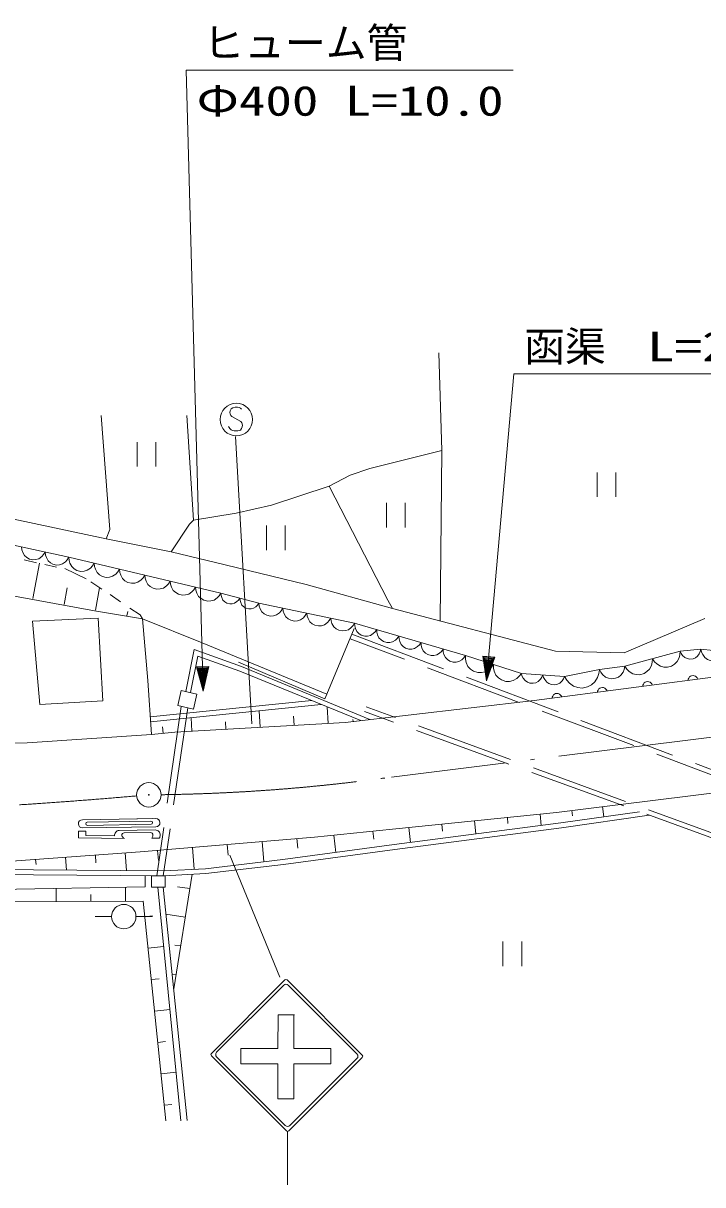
# Model space of a CAD drawing. Units: millimetres, scale not verified. Extents: x 11078 to 651078, y -105989 to 254011.
# Drawn here: x 332966 to 374593, y 109129 to 180303 of the extents above; entities that cross this region are included whole.
import ezdxf
from ezdxf.enums import TextEntityAlignment as Align

# ---------------------------------------------------------------- set-up
doc = ezdxf.new("R2010")
doc.units = ezdxf.units.MM
doc.header["$LTSCALE"] = 1000
doc.linetypes.add('DASHED', pattern=[7.5, 6, -1.5])
doc.linetypes.add('LONG_DASHED_DOTTED', pattern=[15.25, 12, -1.5, 0.25, -1.5])
for name, color, linetype, lineweight in [('S-BGD', 7, 'Continuous', 13), ('S-BGD-HTXT', 6, 'Continuous', 13), ('S-BMK', 2, 'LONG_DASHED_DOTTED', 13)]:
    doc.layers.add(name, color=color, linetype=linetype, lineweight=lineweight)
doc.styles.add('ＭＳ ゴシック', font='')
doc.styles.get('ＭＳ ゴシック').set_extended_font_data('MS Gothic')

# ---------------------------------------------------------------- blocks, each defined once
blk = doc.blocks.new('BUHIN1')
at = {"color": 2, "linetype": 'Continuous', "lineweight": 13}
for radius in [746, 22.5]:
    blk.add_circle((0, 0), radius, dxfattribs=at)
blk = doc.blocks.new('BUHIN89')
at = {"color": 7, "linetype": 'Continuous', "lineweight": 13}
blk.add_lwpolyline([(-297, -39), (-283, 32), (-255, 95), (-207, 168), (-146, 212), (-79, 242), (13, 254), (86, 243), (156, 216), (223, 158), (266, 105), (297, 39)], dxfattribs=at)
blk = doc.blocks.new('BUHIN120')
at = {"color": 7, "linetype": 'Continuous', "lineweight": 13}
blk.add_lwpolyline([(-844, -230), (-728, -407), (-582, -544), (-367, -685), (-154, -735), (62, -745), (324, -674), (505, -556), (663, -404), (777, -174), (830, 17), (844, 230)], dxfattribs=at)
blk = doc.blocks.new('BUHIN123')
at = {"color": 7, "linetype": 'Continuous', "lineweight": 13}
blk.add_lwpolyline([(-662, 47), (-623, -109), (-553, -243), (-434, -398), (-294, -488), (-142, -549), (63, -563), (222, -525), (373, -456), (513, -319), (598, -196), (662, -47)], dxfattribs=at)
blk = doc.blocks.new('BUHIN124')
at = {"color": 7, "linetype": 'Continuous', "lineweight": 13}
blk.add_lwpolyline([(-858, 271), (-856, 54), (-806, -146), (-698, -388), (-542, -550), (-361, -678), (-95, -762), (127, -762), (348, -719), (575, -583), (727, -447), (858, -271)], dxfattribs=at)
blk = doc.blocks.new('BUHIN125')
at = {"color": 7, "linetype": 'Continuous', "lineweight": 13}
blk.add_lwpolyline([(-678, 200), (-673, 29), (-631, -127), (-543, -315), (-417, -441), (-273, -539), (-63, -601), (112, -597), (285, -559), (461, -449), (578, -340), (678, -200)], dxfattribs=at)
blk = doc.blocks.new('BUHIN126')
at = {"color": 7, "linetype": 'Continuous', "lineweight": 13}
blk.add_lwpolyline([(-733, 152), (-713, -28), (-655, -189), (-545, -380), (-402, -502), (-241, -592), (-14, -639), (170, -620), (349, -566), (526, -434), (639, -309), (733, -152)], dxfattribs=at)
blk = doc.blocks.new('BUHIN127')
at = {"color": 7, "linetype": 'Continuous', "lineweight": 13}
blk.add_lwpolyline([(-582, 155), (-574, 10), (-534, -122), (-455, -280), (-346, -384), (-221, -465), (-40, -513), (108, -506), (255, -470), (402, -372), (499, -277), (582, -155)], dxfattribs=at)
blk = doc.blocks.new('BUHIN128')
at = {"color": 7, "linetype": 'Continuous', "lineweight": 13}
blk.add_lwpolyline([(-777, 182), (-760, -10), (-703, -183), (-591, -390), (-442, -523), (-274, -624), (-33, -681), (163, -665), (356, -612), (548, -477), (673, -346), (777, -182)], dxfattribs=at)
blk = doc.blocks.new('BUHIN129')
at = {"color": 7, "linetype": 'Continuous', "lineweight": 13}
blk.add_lwpolyline([(-723, 159), (-706, -20), (-650, -180), (-544, -370), (-403, -492), (-245, -583), (-21, -632), (161, -615), (339, -563), (515, -435), (629, -312), (723, -159)], dxfattribs=at)
blk = doc.blocks.new('BUHIN168')
at = {"color": 7, "linetype": 'Continuous', "lineweight": 13}
for p, q in [((-578, 750), (-578, -750)), ((574, -750), (574, 750))]:
    blk.add_line(p, q, dxfattribs=at)
blk = doc.blocks.new('BUHIN171')
at = {"color": 7, "linetype": 'Continuous', "lineweight": 13}
blk.add_lwpolyline([(310, 645), (255, 705), (180, 740), (75, 760), (-80, 760), (-210, 725), (-320, 650), (-385, 540), (-390, 425), (-385, 350), (-345, 250), (-275, 195), (270, -120), (330, -210), (370, -335), (360, -455), (325, -550), (255, -640), (100, -685), (-130, -685), (-230, -670), (-325, -625), (-405, -550), (-475, -435)], dxfattribs=at)
blk.add_circle((0, 0), 995, dxfattribs=at)
blk = doc.blocks.new('BUHIN176')
at = {"color": 7, "linetype": 'Continuous', "lineweight": 13}
blk.add_circle((0, 0), 746, dxfattribs=at)

msp = doc.modelspace()

# ---------------------------------------------------------------- linework, layer by layer
at = {"layer": 'S-BGD'}
for p, q in [((358609, 154116), (358417, 160115)), ((337730, 156263), (338276, 149274)), ((343394, 149850), (342984, 156263)), ((346972, 137376), (345966, 154984)), ((354190, 153028), (358609, 154116)), ((358609, 154116), (358504, 143677)), ((352998, 152604), (354190, 153028)), ((351713, 151938), (352998, 152604)), ((351713, 151938), (348175, 150766)), ((355309, 144941), (351713, 151938)), ((338039, 148711), (324545, 151569)), ((346016, 150284), (343394, 149850)), ((348175, 150766), (346016, 150284)), ((335756, 147577), (324181, 150115)), ((343155, 149610), (342031, 147917)), ((343394, 149850), (343155, 149610)), ((338276, 149274), (338039, 148711)), ((338039, 148711), (342031, 147917)), ((333023, 147415), (333780, 147238)), ((345076, 145389), (335756, 147577)), ((342031, 147917), (345327, 147121)), ((333559, 145045), (333960, 147228)), ((334296, 147141), (335005, 146980)), ((335521, 146900), (336828, 146262)), ((345327, 147121), (350304, 145916)), ((337102, 146069), (337778, 145618)), ((350304, 145916), (355594, 144441)), ((331389, 145392), (337322, 144301)), ((335478, 144693), (335665, 145709)), ((337397, 144341), (337647, 145702)), ((338294, 145295), (338922, 144844)), ((347403, 144768), (345076, 145389)), ((353268, 143551), (347403, 144768)), ((355594, 144441), (355309, 144941)), ((333526, 143668), (337546, 143846)), ((337322, 144301), (340275, 143813)), ((337546, 143846), (337852, 138782)), ((339316, 143989), (339365, 144256)), ((339504, 144456), (340133, 144053)), ((340133, 144053), (340275, 143813)), ((340275, 143813), (343925, 142341)), ((340596, 140036), (340275, 143813)), ((365571, 141823), (355594, 144441)), ((374711, 143822), (369783, 141728)), ((333526, 143668), (333984, 138553)), ((351566, 139186), (353244, 143223)), ((360049, 141552), (353268, 143551)), ((342920, 139348), (343444, 141925)), ((343444, 141925), (346335, 140879)), ((343925, 142341), (351566, 139186)), ((369783, 141728), (365571, 141823)), ((373205, 141818), (369828, 140899)), ((374475, 141953), (373205, 141818)), ((375988, 141791), (374475, 141953)), ((343669, 141524), (343213, 139284)), ((346225, 140600), (343669, 141524)), ((346150, 141146), (351440, 138911)), ((363479, 140467), (360049, 141552)), ((353649, 137571), (346225, 140600)), ((346335, 140879), (354201, 137635)), ((366127, 140278), (363479, 140467)), ((364271, 138798), (378149, 140629)), ((368261, 140710), (366127, 140278)), ((369828, 140899), (368261, 140710)), ((340814, 136725), (340596, 140036)), ((340744, 137797), (350635, 138801)), ((342432, 138487), (342632, 139410)), ((342632, 139410), (343598, 139201)), ((343598, 139201), (343398, 138278)), ((351440, 138911), (351566, 139186)), ((352697, 137462), (364271, 138798)), ((337852, 138782), (333984, 138553)), ((340763, 137497), (351226, 138560)), ((343398, 138278), (342432, 138487)), ((347474, 137162), (347416, 138173)), ((351652, 137402), (351594, 138410)), ((342252, 136862), (352697, 137462)), ((343296, 136922), (343249, 137750)), ((345385, 137042), (345359, 137501)), ((349563, 137282), (349532, 137833)), ((353173, 137516), (353158, 137647)), ((333206, 136207), (340814, 136725)), ((340814, 136725), (342252, 136862)), ((341533, 136793), (341496, 137181)), ((328841, 136098), (333206, 136207)), ((369400, 132417), (378245, 133498)), ((365636, 131950), (369400, 132417)), ((355589, 130927), (365636, 131950)), ((364631, 131847), (364703, 131145)), ((365891, 131299), (370718, 131989)), ((371316, 131771), (365931, 131002)), ((366577, 132066), (366618, 131738)), ((368459, 132300), (368536, 131677)), ((336588, 131499), (341088, 131570)), ((341096, 131070), (336596, 130999)), ((340790, 131416), (336891, 131353)), ((340793, 131216), (336894, 131153)), ((339930, 131552), (340888, 131567)), ((355692, 129977), (365891, 131299)), ((365931, 131002), (355732, 129679)), ((356593, 131029), (356687, 130106)), ((358603, 131234), (358647, 130800)), ((360612, 131438), (360695, 130625)), ((362622, 131643), (362660, 131264)), ((336350, 130795), (336800, 130802)), ((336356, 130395), (336350, 130795)), ((339167, 130340), (336356, 130395)), ((336804, 130536), (336800, 130802)), ((338555, 130502), (336807, 130536)), ((341049, 130870), (338849, 130835)), ((340751, 130715), (339152, 130689)), ((340131, 129525), (350803, 130431)), ((341296, 130374), (340846, 130366)), ((349736, 130340), (349785, 129760)), ((350803, 130431), (355589, 130927)), ((351999, 130555), (352110, 129490)), ((354392, 130803), (354444, 130308)), ((341198, 129616), (341252, 128989)), ((343333, 129797), (343446, 128459)), ((345467, 129978), (345523, 129321)), ((347601, 130159), (347707, 128914)), ((348878, 129051), (355692, 129977)), ((355732, 129679), (348915, 128753)), ((329149, 128737), (340131, 129525)), ((333725, 129065), (333748, 128746)), ((335555, 129197), (335612, 128411)), ((337386, 129328), (337419, 128862)), ((339216, 129460), (339294, 128380)), ((344130, 128495), (348878, 129051)), ((345626, 129325), (348677, 121856)), ((333585, 128128), (324678, 128218)), ((324681, 128518), (333588, 128428)), ((341581, 128061), (333585, 128128)), ((333588, 128428), (341574, 128361)), ((341574, 128361), (344130, 128495)), ((344155, 128196), (341581, 128061)), ((342182, 121126), (343314, 128152)), ((348915, 128753), (344155, 128196)), ((340444, 128070), (340427, 127391)), ((340829, 127370), (340831, 128067)), ((340831, 128067), (341665, 128065)), ((341665, 128065), (341663, 127368)), ((340427, 127391), (324001, 127075)), ((334990, 126479), (334985, 127286)), ((337115, 126493), (337113, 126910)), ((339240, 126506), (339235, 127368)), ((341663, 127368), (340829, 127370)), ((342629, 113043), (341216, 127369)), ((341537, 127368), (343014, 113064)), ((343172, 127274), (342418, 127395)), ((323304, 126407), (340303, 126512)), ((340303, 126512), (341709, 113038)), ((338376, 125562), (337376, 125562)), ((339876, 125562), (340876, 125562)), ((340403, 125550), (340894, 125601)), ((342889, 125517), (341708, 125707)), ((340604, 123625), (341575, 123726)), ((342606, 123761), (342252, 123818)), ((340805, 121700), (341285, 121750)), ((342323, 122004), (342087, 122042)), ((348991, 121678), (344489, 117176)), ((348921, 121352), (344815, 117246)), ((353735, 117076), (349133, 121678)), ((353409, 117147), (349204, 121352)), ((341006, 119775), (341955, 119874)), ((348553, 117483), (348576, 119549)), ((348576, 119549), (349575, 119549)), ((349552, 117483), (349552, 119536)), ((341207, 117850), (341676, 117899)), ((346294, 116530), (346294, 117483)), ((346294, 117483), (348553, 117483)), ((349552, 117483), (351812, 117483)), ((351812, 116530), (351812, 117483)), ((344489, 117034), (349091, 112432)), ((344815, 116963), (349020, 112758)), ((349232, 112432), (353735, 116935)), ((353409, 116864), (349303, 112758)), ((341407, 115925), (342335, 116022)), ((346294, 116530), (348553, 116530)), ((348553, 116530), (348553, 114385)), ((349552, 116530), (351812, 116530)), ((349552, 114385), (349552, 116530)), ((341608, 114000), (342067, 114048)), ((348553, 114385), (349552, 114385)), ((349163, 112403), (349163, 109129))]:
    msp.add_line(p, q, dxfattribs=at)
at = {"layer": 'S-BGD', "linetype": 'DASHED'}
for p, q in [((377385, 133392), (352991, 142588)), ((353097, 142869), (378027, 133471)), ((342650, 138440), (341141, 128066)), ((343041, 138355), (341545, 128065)), ((376797, 129774), (353868, 138129)), ((376913, 130051), (353971, 138411))]:
    msp.add_line(p, q, dxfattribs=at)
at = {"layer": 'S-BGD'}
for points in [[(373205, 141818), (373268, 141677), (373358, 141561), (373496, 141435), (373644, 141373), (373798, 141341), (373995, 141362), (374139, 141426), (374271, 141517), (374380, 141670), (374440, 141801), (374475, 141953)], [(374475, 141953), (374513, 141773), (374588, 141615), (374718, 141433), (374874, 141325), (375046, 141249), (375281, 141224), (375464, 141261), (375641, 141334), (375806, 141485), (375909, 141623), (375988, 141791)], [(361366, 140154), (361164, 141486), (361799, 141430), (361366, 140158)], [(361457, 141178), (361433, 140913), (361419, 141181), (361494, 141174), (361433, 140913)], [(343992, 139528), (343638, 140827), (344275, 140845), (343992, 139531)], [(343964, 140555), (343972, 140289), (343927, 140554), (344002, 140556), (343972, 140289)], [(366127, 140278), (366257, 140049), (366427, 139866), (366683, 139674), (366943, 139593), (367210, 139564), (367541, 139631), (367776, 139762), (367984, 139937), (368145, 140214), (368226, 140447), (368261, 140710)], [(368261, 140710), (368342, 140537), (368454, 140396), (368628, 140242), (368812, 140168), (369003, 140132), (369246, 140161), (369423, 140242), (369584, 140357), (369716, 140548), (369787, 140711), (369828, 140899)]]:
    msp.add_lwpolyline(points, dxfattribs=at)
for points in [[(361352, 140001), (361859, 141462), (361112, 141528)], [(361379, 140307), (361215, 141425), (361738, 141379)], [(361393, 140457), (361266, 141364), (361677, 141328)], [(361406, 140610), (361317, 141303), (361616, 141277)], [(361420, 140759), (361368, 141242), (361555, 141226)], [(343997, 139374), (344330, 140884), (343581, 140863)], [(343988, 139681), (343696, 140772), (344220, 140787)], [(343984, 139831), (343753, 140718), (344166, 140729)], [(343980, 139985), (343811, 140663), (344111, 140671)], [(343976, 140135), (343869, 140608), (344056, 140613)]]:
    msp.add_lwpolyline(points, close=True, dxfattribs=at)
for centre, radius, start, end in [((336592, 131249), 250, 90.91455, 270.91455), ((336892, 131253), 100, 90.91455, 270.91455), ((340792, 131316), 100, 270.91455, 90.91455), ((341092, 131320), 250, 270.91455, 90.91455), ((338853, 130535), 300, 90.66083, 186.30884), ((339154, 130539), 150, 90.91455, 180.91455), ((339295, 130611), 300, 194.29327, 244.81787), ((340756, 130565), 150, 351.31464, 91.71689), ((340604, 130543), 300, 323.84634, 359.80103), ((341055, 130570), 300, 356.13403, 91.11389), ((341105, 130534), 250, 320.08545, 3.56226), ((349062, 121607), 100, 45, 135), ((349062, 121211), 200, 45, 135), ((344560, 117105), 100, 135, 225), ((344956, 117105), 200, 135, 225), ((353268, 117005), 200, 315, 45), ((353664, 117005), 100, 315, 45), ((349162, 112899), 200, 225, 315), ((349162, 112503), 100, 225, 315)]:
    msp.add_arc(centre, radius, start, end, dxfattribs=at)
at = {"layer": 'S-BGD-HTXT'}
for p, q in [((343997, 139374), (342951, 177431)), ((342951, 177431), (362972, 177431)), ((361352, 140001), (363025, 158820)), ((363025, 158820), (401918, 158820))]:
    msp.add_line(p, q, dxfattribs=at)
at = {"layer": 'S-BMK'}
msp.add_line((438223, 144386), (355526, 134111), dxfattribs=at)
for centre, radius, start, end in [((311571, 458146), 326422, 257.65741, 274.98093), ((339899, 245437), 112418, 270.76979, 277.99052)]:
    msp.add_arc(centre, radius, start, end, dxfattribs=at)

# ---------------------------------------------------------------- block references
at = {"layer": 'S-BGD'}
for name, p in [('BUHIN171', (346021, 156017)), ('BUHIN168', (340517, 153886)), ('BUHIN168', (368699, 152024)), ('BUHIN168', (355788, 150162)), ('BUHIN168', (348442, 148767)), ('BUHIN129', (333585, 148053)), ('BUHIN129', (335032, 147736)), ('BUHIN128', (336532, 147395)), ('BUHIN128', (338086, 147030)), ('BUHIN128', (339639, 146666)), ('BUHIN128', (341193, 146301)), ('BUHIN128', (342746, 145936)), ('BUHIN128', (344299, 145571)), ('BUHIN127', (345658, 145234)), ('BUHIN127', (346821, 144923)), ('BUHIN126', (348136, 144616)), ('BUHIN126', (349603, 144312)), ('BUHIN126', (351069, 144007)), ('BUHIN126', (352535, 143703)), ('BUHIN125', (353946, 143351)), ('BUHIN125', (355302, 142951)), ('BUHIN125', (356659, 142552)), ('BUHIN125', (358015, 142152)), ('BUHIN125', (359371, 141752)), ('BUHIN120', (372361, 141588)), ('BUHIN124', (360907, 141281)), ('BUHIN124', (362622, 140738)), ('BUHIN120', (370672, 141129)), ('BUHIN123', (364141, 140420)), ('BUHIN123', (365465, 140325)), ('BUHIN89', (373986, 140080)), ('BUHIN89', (368434, 139347)), ('BUHIN89', (371210, 139713)), ('BUHIN89', (365659, 138981)), ('BUHIN176', (339126, 125562)), ('BUHIN168', (362932, 123280))]:
    msp.add_blockref(name, p, dxfattribs=at)
at = {"layer": 'S-BMK'}
msp.add_blockref('BUHIN1', (340660, 133022), dxfattribs=at)

# ---------------------------------------------------------------- texts
at = {"layer": 'S-BGD-HTXT', "style": 'ＭＳ ゴシック'}
for s, p in [('ヒューム管', (343997, 177640)), ('函渠', (363652, 159030))]:
    msp.add_text(s, height=1833, dxfattribs=at).set_placement(p, align=Align.BOTTOM_LEFT)
for s, width, p in [('Φ400 L=10.0', 1.3, (343578, 174085)), ('L=27.0 W=3.0 H=2.5', 1.35, (371180, 159030))]:
    msp.add_text(s, height=1833, dxfattribs=dict(at, width=width)).set_placement(p, align=Align.BOTTOM_LEFT)

doc.saveas('drawing.dxf')
